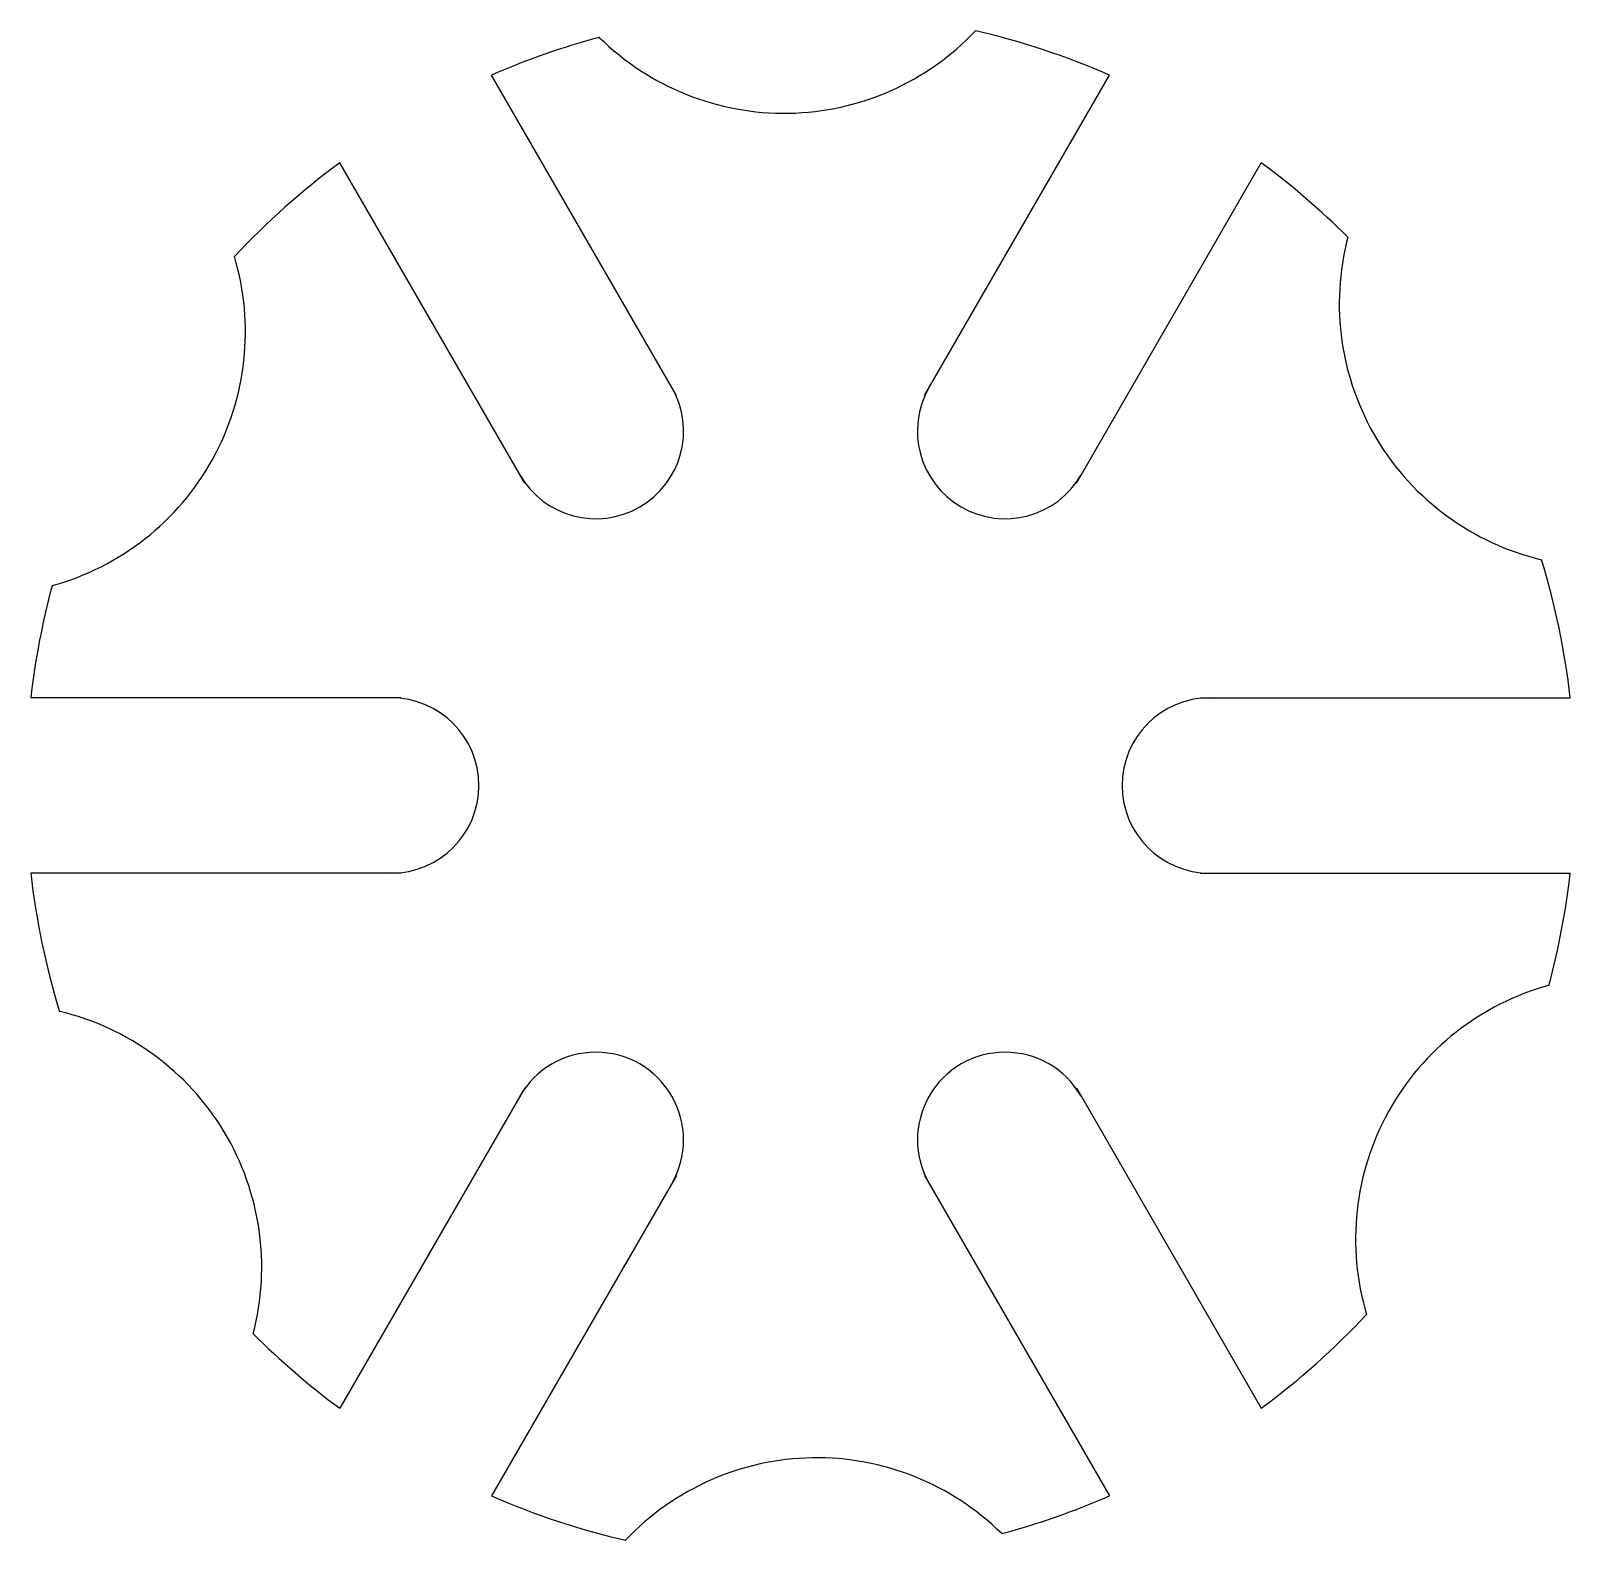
# Model space of a CAD drawing. Header units: millimetres. Extents: x 50.8 to 103.4, y 78.6 to 130.2.
import ezdxf

# ---------------------------------------------------------------- set-up
doc = ezdxf.new("R2010")
doc.units = ezdxf.units.MM

msp = doc.modelspace()

# ---------------------------------------------------------------- linework, layer by layer
for p, q in [((72.855, 117.746), (66.528, 128.705)), ((81.334, 117.746), (87.661, 128.705)), ((67.659, 114.746), (61.331, 125.705)), ((86.53, 114.746), (92.857, 125.705)), ((63.42, 107.403), (50.765, 107.403)), ((90.769, 107.403), (103.424, 107.403)), ((63.42, 101.403), (50.765, 101.403)), ((90.769, 101.403), (103.424, 101.403)), ((67.659, 94.06), (61.331, 83.101)), ((86.53, 94.06), (92.857, 83.101)), ((72.855, 91.06), (66.528, 80.101)), ((81.334, 91.06), (87.661, 80.101))]:
    msp.add_line(p, q)
for centre, radius, start, end in [((76.536, 136.398), 9, 225.3644, 316.6356), ((77.094, 104.403), 26.5, 66.5002, 76.9482), ((77.094, 104.403), 26.5, 105.0518, 113.4998), ((77.094, 104.403), 26.5, 126.5002, 136.9482), ((77.094, 104.403), 26.5, 45.0518, 53.4998), ((104.524, 120.884), 9, 165.3644, 256.6356), ((49.107, 119.917), 9, 285.3644, 16.6356), ((70.094, 116.528), 3, 210, 30), ((84.094, 116.528), 3, 150, 330), ((77.094, 104.403), 26.5, 6.5002, 16.9482), ((77.094, 104.403), 26.5, 165.0518, 173.4998), ((63.094, 104.403), 3, 270, 90), ((91.094, 104.403), 3, 90, 270), ((77.094, 104.403), 26.5, 186.5002, 196.9482), ((77.094, 104.403), 26.5, 345.0518, 353.4998), ((105.082, 88.889), 9, 105.3644, 196.6356), ((49.665, 87.922), 9, 345.3644, 76.6356), ((70.094, 92.279), 3, 330, 150), ((84.094, 92.279), 3, 30, 210), ((77.094, 104.403), 26.5, 306.5002, 316.9482), ((77.094, 104.403), 26.5, 225.0518, 233.4998), ((77.653, 72.408), 9, 45.3644, 136.6356), ((77.094, 104.403), 26.5, 246.5002, 256.9482), ((77.094, 104.403), 26.5, 285.0518, 293.4998)]:
    msp.add_arc(centre, radius, start, end)

doc.saveas('drawing.dxf')
